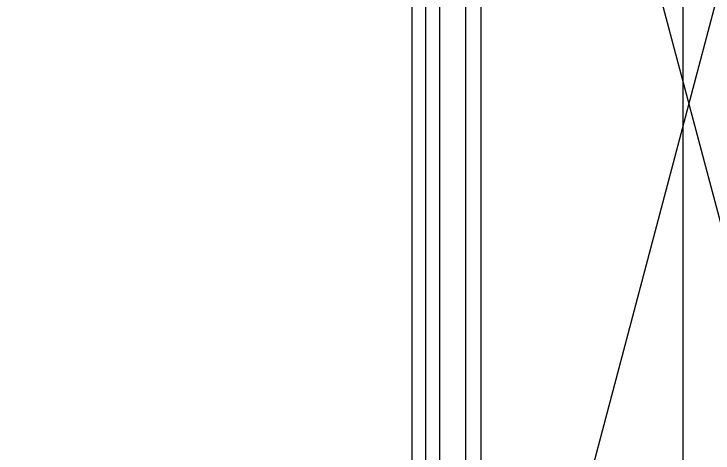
# Model space of a CAD drawing. Header units: millimetres. Extents: x 0 to 356400, y 0 to 68257.
# Drawn here: x 287609 to 290461, y 37966 to 39757 of the extents above; entities that cross this region are included whole.
import ezdxf

# ---------------------------------------------------------------- set-up
doc = ezdxf.new("R2010")
doc.units = ezdxf.units.MM
doc.header["$LTSCALE"] = 75
doc.linetypes.add('주단면도-1$0$CEN', pattern=[62, 60, -1, 0, -1])
doc.layers.add('8', color=8, linetype='Continuous')
doc.layers.add('주단면도-1$0$A-FLOR-OPEN-BELO', color=6, linetype='주단면도-1$0$CEN')

# ---------------------------------------------------------------- blocks, each defined once
blk = doc.blocks.new('G$C90CD5245')
at = {"layer": '8', "linetype": 'Continuous'}
for p, q in [((4250.4, 24201.9, -51500), (4250.4, 7109.5, -51500)), ((3363.3, 17819.4, -51500), (3363.3, 10379.9, -51500)), ((3425.3, 17819.4, -51500), (3425.3, 10379.9, -51500)), ((3143.6, 17137.1, -51500), (3143.6, 208.6, -51500)), ((3200.6, 17137.1, -51500), (3200.6, 208.6, -51500)), ((3257.6, 17137.1, -51500), (3257.6, 208.6, -51500)), ((3363.4, 17137.1, -51500), (3363.4, 259.3, -51500)), ((3425.4, 17137.1, -51500), (3425.4, 259.3, -51500))]:
    blk.add_line(p, q, dxfattribs=at)

msp = doc.modelspace()

# ---------------------------------------------------------------- linework, layer by layer
at = {"layer": '주단면도-1$0$A-FLOR-OPEN-BELO'}
for p, q in [((287488.3, 50238.6), (293238.3, 28538.6)), ((287488.3, 28538.6), (293238.3, 50238.6))]:
    msp.add_line(p, q, dxfattribs=at)

# ---------------------------------------------------------------- block references
msp.add_blockref('G$C90CD5245', (286088.3, 28359.3))

doc.saveas('drawing.dxf')
